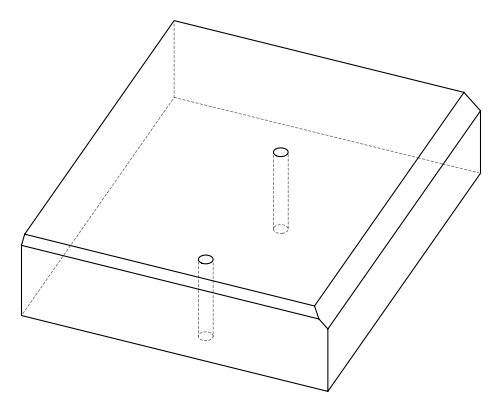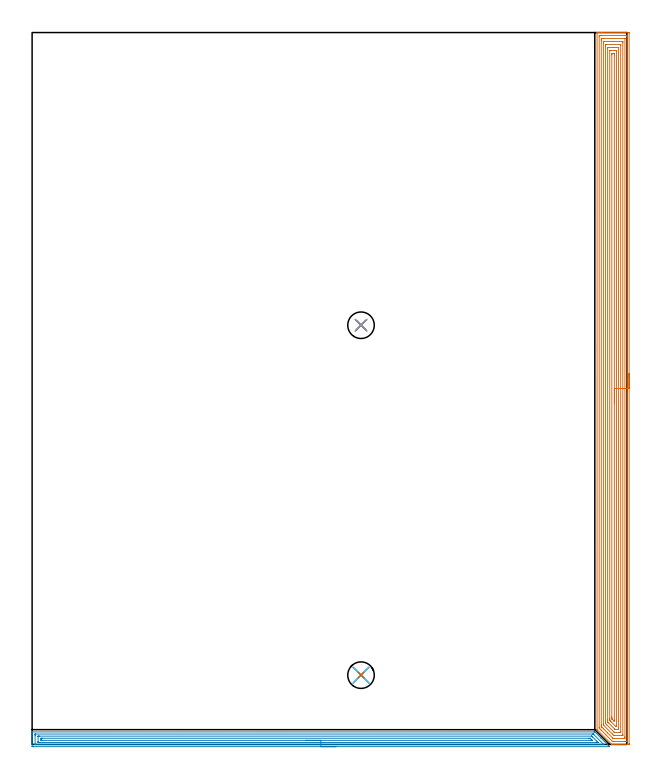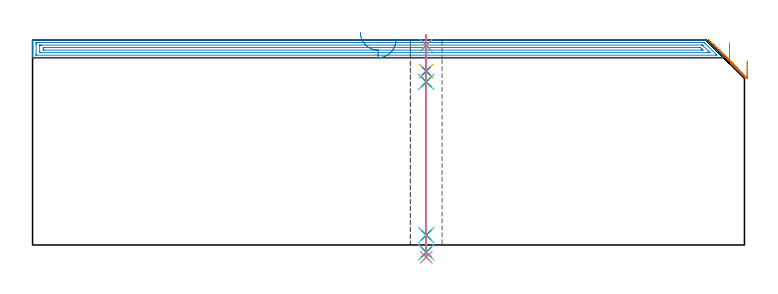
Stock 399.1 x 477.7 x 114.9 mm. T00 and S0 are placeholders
(PLAN: 10 operations, 7 tool changes, 45.6 min)
(1 AREA_MILL | FG_CHAMFER_SURFACE | UGT0205_001 | 30.76 min | 110391 mm3)
(2 AREA_MILL_1 | FG_CHAMFER_SURFACE_1 | UGT0205_001 | 12.46 min | 18676 mm3)
(3 SPOT_DRILL | STEP1HOLE | NXT0321_9005460120000 | 0.05 min | 179 mm3)
(4 SPOT_DRILL_1 | STEP1HOLE_1 | NXT0321_9005460120000 | 0.05 min | 195 mm3)
(5 DRILL_BLIND_HOLE_INTO_CENTER | STEP1HOLE | NXT0301_087 | 0.08 min | 1506 mm3)
(6 GUN_DRILL_THROUGH_HOLE | STEP1HOLE | UGT0307_008 | 0.58 min | 9316 mm3)
(7 DRILL_TO_ENLARGE_THROUGH_HOLE | STEP1HOLE | UGT0301_248 | 0.5 min | 17522 mm3)
(8 DRILL_BLIND_HOLE_INTO_CENTER_1 | STEP1HOLE_1 | NXT0301_087 | 0.08 min | 1503 mm3)
(9 GUN_DRILL_THROUGH_HOLE_1 | STEP1HOLE_1 | UGT0307_008 | 0.58 min | 9345 mm3)
(10 DRILL_TO_ENLARGE_THROUGH_HOLE_1 | STEP1HOLE_1 | UGT0301_248 | 0.5 min | 17499 mm3)
(TOOL UGT0205_001 | Chamfer Mill 20 x 3 x 45 deg. | D20 FL50 Z2)
(TOOL NXT0321_9005460120000 | NC Spot Drill, 142deg, 12mm, Carbide, Uncoated | D12 PA142 FL30 Z2)
(TOOL NXT0301_087 | Carbide Drill 11.6mm [860.1-1160-058A1-MM 2214] | D11.6 PA140 FL72 Z2)
(TOOL UGT0307_008 | Gun Drill 11 mm | D11 PA130 FL24 Z1)
(TOOL UGT0301_248 | Twist Drill 17.8 mm | D17.8 PA118 FL130 Z2)
(OP 1 AREA_MILL)
G17 G21 G94 G90
T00 M6
G54
G17 G0 G90 X400.6 Y248.85 S1061 M3
G43 Z124.9 H0
Z103.4
G94 G1 Y248.812 Z102.528 F250.
Y248.698 Z101.664
Y248.509 Z100.812
Y248.247 Z99.98
Y247.913 Z99.174
Y247.51 Z98.4
Y247.042 Z97.664
Y246.51 Z96.972
Y245.921 Z96.329
Y245.278 Z95.74
Y244.586 Z95.208
Y243.85 Z94.74
Y243.076 Z94.337
Y242.27 Z94.003
Y241.438 Z93.741
Y240.586 Z93.552
Y239.722 Z93.438
Y238.85 Z93.4
Y0.626
X400.596 Y0.272 Z93.402
X400.592 Y0.01 Z93.406
X400.326 Y0. Z93.671
X392.069 Z101.925
X390.649 Z103.347
X390.294 Z103.701
X389.316 Z104.683
X388.997 Y0.01 Z105.001
X388.791 Y0.208 Z105.207
X379.377 Y9.623 Z114.623
X379.13 Y9.873 Z114.865
X379.104 Y9.905 Z114.889
X379.1 Y10.012 Z114.9
Y477.521
X379.103 Y477.69 Z114.888
X379.137 Y477.692 Z114.855
X379.532 Y477.7 Z114.467
X379.818 Z114.182
X380.528 Z113.467
X381.771 Z112.226
X383.192 Z110.804
X400.06 Z93.938
X400.329 Y477.697 Z93.669
X400.592 Y477.69 Z93.406
X400.599 Y477.425 Z93.399
X400.6 Y238.85 Z93.4
X399.186 Z94.814
X399.185 Y2.4 Z94.815
X399.172 Y2.01 Z94.828
X398.693 Y2.002 Z95.307
X398.284 Y2.001 Z95.716
X397.807 Y2. Z96.193
X389.817 Z104.183
X389.611 Y2.002 Z104.389
X389.509 Y2.006 Z104.491
X389.46 Y2.01 Z104.54
X389.406 Y2.055 Z104.594
X389.038 Y2.414 Z104.962
X385.013 Y6.436 Z108.987
X381.885 Y9.565 Z112.115
X381.416 Y10.034 Z112.584
X380.993 Y10.459 Z113.007
X380.528 Y10.934 Z113.472
X380.515 Y11.353 Z113.485
X380.514 Y11.366 Z113.486
X380.515 Y475.3 Z113.485
X380.528 Y475.69 Z113.472
X381.007 Y475.698 Z112.993
X381.416 Y475.699 Z112.584
X381.893 Y475.7 Z112.107
X398.284 Y475.699 Z95.716
X398.764 Y475.698 Z95.236
X399.172 Y475.69 Z94.828
X399.185 Y475.286 Z94.815
X399.186 Y475.273 Z94.814
Y238.85
X397.772 Z96.228
X397.771 Y5.095 Z96.229
X397.77 Y4.719 Z96.23
X397.767 Y4.201 Z96.233
X397.765 Y4.022 Z96.235
X397.589 Y4.007 Z96.411
X397.396 Y4.003 Z96.604
X396.708 Y4. Z97.292
X396.508 Z97.492
X390.494 Z103.506
X390.294 Y4.002 Z103.706
X390.094 Y4.006 Z103.906
X389.961 Y4.01 Z104.039
X389.887 Y4.024 Z104.113
X389.85 Y4.058 Z104.15
X389.699 Y4.201 Z104.301
X386.122 Y7.777 Z107.878
X383.44 Y10.459 Z110.56
X382.547 Y11.353 Z111.453
X382.304 Y11.598 Z111.696
X381.983 Y11.926 Z112.017
X381.945 Y11.966 Z112.055
X381.935 Y12.021 Z112.065
X381.932 Y12.121 Z112.068
X381.93 Y12.246 Z112.07
X381.929 Y12.624 Z112.071
X381.928 Y13.14 Z112.072
X381.929 Y472.605 Z112.071
X381.93 Y472.981 Z112.07
X381.933 Y473.499 Z112.067
X381.935 Y473.678 Z112.065
X382.111 Y473.693 Z111.889
X382.304 Y473.696 Z111.696
X382.992 Y473.7 Z111.008
X383.192 Z110.808
X397.396 Y473.699 Z96.604
X397.596 Y473.696 Z96.404
X397.729 Y473.69 Z96.271
X397.766 Y473.687 Z96.234
X397.767 Y473.669 Z96.233
X397.769 Y473.625 Z96.231
X397.771 Y473.499 Z96.229
X397.772 Y238.85 Z96.228
X396.357 Z97.643
Y6.883
X396.355 Y6.144 Z97.645
X396.352 Y6.036 Z97.648
X396.351 Y6.013 Z97.649
X396.332 Y6.009 Z97.668
X396.278 Y6.005 Z97.722
X396.059 Y6.002 Z97.941
X395.621 Y6. Z98.379
X390.732 Y6.001 Z103.268
X390.513 Y6.003 Z103.487
X390.404 Y6.007 Z103.596
X390.351 Y6.01 Z103.649
X390.294 Y6.064 Z103.706
X389.466 Y6.883 Z104.534
X389.406 Y6.942 Z104.594
X383.646 Y12.704 Z110.354
X383.428 Y12.924 Z110.572
X383.375 Y12.981 Z110.625
X383.352 Y13.009 Z110.648
X383.35 Y13.036 Z110.65
X383.347 Y13.14 Z110.653
X383.343 Y13.882 Z110.657
Y14.034
Y470.817
X383.345 Y471.556 Z110.655
X383.348 Y471.664 Z110.652
X383.349 Y471.687 Z110.651
X383.368 Y471.691 Z110.632
X383.422 Y471.695 Z110.578
X383.641 Y471.698 Z110.359
X384.079 Y471.7 Z109.921
X396.063 Y471.699 Z97.937
X396.278 Y471.696 Z97.722
X396.331 Y471.692 Z97.669
X396.351 Y471.689 Z97.649
X396.352 Y471.672 Z97.648
X396.354 Y471.6 Z97.646
X396.357 Y470.969 Z97.643
Y470.817
Y238.85
X394.943 Z99.057
Y8.46
X394.941 Y8.248 Z99.059
X394.938 Y8.107 Z99.062
X394.934 Y8.01 Z99.066
X394.899 Y8.008 Z99.101
X394.733 Y8.003 Z99.267
X394.511 Y8. Z99.489
X391.848 Z102.152
X391.182 Y8.004 Z102.818
X390.952 Y8.008 Z103.048
X390.783 Y8.027 Z103.217
X390.46 Y8.342 Z103.54
X390.294 Y8.505 Z103.706
X385.658 Y13.14 Z108.342
X384.967 Y13.835 Z109.033
X384.771 Y14.034 Z109.229
X384.764 Y14.239 Z109.236
X384.758 Y14.928 Z109.242
X384.757 Y15.139 Z109.243
Y469.24
X384.759 Y469.453 Z109.241
X384.762 Y469.593 Z109.238
X384.766 Y469.69 Z109.234
X384.801 Y469.692 Z109.199
X384.967 Y469.697 Z109.033
X385.189 Y469.7 Z108.811
X394.828 Y469.699 Z99.172
X394.887 Y469.697 Z99.113
X394.919 Y469.694 Z99.081
X394.931 Y469.691 Z99.069
X394.936 Y469.663 Z99.064
X394.941 Y469.241 Z99.059
X394.943 Y469.029 Z99.057
Y238.85
X393.529 Z100.471
Y10.777
X393.527 Y10.459 Z100.473
X393.525 Y10.171 Z100.475
X393.522 Y10.03 Z100.478
X393.514 Y10.01 Z100.486
X393.478 Y10.006 Z100.522
X393.411 Y10.002 Z100.589
X391.636 Y10.001 Z102.364
X391.41 Y10.006 Z102.59
X391.296 Y10.01 Z102.704
X391.24 Y10.02 Z102.76
X391.182 Y10.074 Z102.818
X390.79 Y10.459 Z103.21
X386.743 Y14.506 Z107.257
X386.324 Y14.928 Z107.676
X386.184 Y15.076 Z107.816
X386.178 Y15.216 Z107.822
X386.174 Y15.501 Z107.826
X386.172 Y15.822 Z107.828
X386.171 Y16.398 Z107.829
Y466.923
X386.173 Y467.241 Z107.827
X386.175 Y467.529 Z107.825
X386.178 Y467.67 Z107.822
X386.186 Y467.69 Z107.814
X386.222 Y467.694 Z107.778
X386.289 Y467.698 Z107.711
X389.838 Y467.7 Z104.162
X393.391 Y467.698 Z100.609
X393.512 Y467.692 Z100.488
X393.522 Y467.69 Z100.478
X393.524 Y467.679 Z100.476
X393.527 Y467.64 Z100.473
X393.528 Y467.56 Z100.472
X393.529 Y238.85 Z100.471
X392.115 Z101.885
Y12.201
X392.114 Y12.155 Z101.886
X392.111 Y12.065 Z101.889
X392.108 Y12.011 Z101.892
X392.099 Y12.008 Z101.901
X392.069 Y12.006 Z101.931
X391.825 Y12.01 Z102.175
X391.686 Y12.023 Z102.314
X391.608 Y12.096 Z102.392
X391.452 Y12.246 Z102.548
X388.518 Y15.179 Z105.482
X387.879 Y15.822 Z106.121
X387.63 Y16.079 Z106.37
X387.589 Y16.716 Z106.411
X387.587 Y16.759 Z106.413
X387.585 Y17.61 Z106.415
Y465.499
X387.586 Y465.545 Z106.414
X387.589 Y465.635 Z106.411
X387.592 Y465.689 Z106.408
X387.601 Y465.692 Z106.399
X387.63 Y465.694 Z106.37
X388.274 Y465.7 Z105.726
X388.518 Z105.482
X390.937 Z103.063
X391.182 Z102.818
X391.827 Y465.698 Z102.173
X392.069 Y465.692 Z101.931
X392.098 Y465.69 Z101.902
X392.108 Y465.589 Z101.892
X392.113 Y465.499 Z101.887
X392.114 Y465.454 Z101.886
X392.115 Y238.85 Z101.885
X390.7 Z103.3
Y16.307
X390.699 Y15.822 Z103.301
X390.697 Y15.571 Z103.303
X390.694 Y15.468 Z103.306
X390.325 Y15.822 Z103.675
X390.294 Y15.853 Z103.706
X389.082 Y17.066 Z104.918
X389.03 Y17.123 Z104.97
X389.007 Y17.151 Z104.993
X389.005 Y17.201 Z104.995
X389.001 Y17.61 Z104.999
X389. Y18.019 Z105.
Y18.504
Y462.772
X389.001 Y463.179 Z104.999
X389.007 Y463.666 Z104.993
X389.373 Y463.699 Z104.627
X389.406 Z104.594
X390.26 Z103.74
X390.294 Y463.697 Z103.706
X390.693 Y463.666 Z103.307
X390.698 Y463.259 Z103.302
X390.7 Y462.772 Z103.3
Y462.362
Y238.85
Y237.978 Z103.338
Y237.114 Z103.451
Y236.262 Z103.64
Y235.43 Z103.903
Y234.624 Z104.236
Y233.85 Z104.639
Y233.114 Z105.108
Y232.422 Z105.639
Y231.779 Z106.228
Y231.19 Z106.872
Y230.658 Z107.564
Y230.19 Z108.3
Y229.787 Z109.073
Y229.453 Z109.879
Y229.191 Z110.711
Y229.002 Z111.563
Y228.888 Z112.428
Y228.85 Z113.3
G0 Z124.9
M5
M2
(OP 2 AREA_MILL_1)
G17 G21 G94 G90
T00 M6
G54
G17 G0 G90 X203.75 Y-1.5 S1061 M3
G43 Z124.9 H0
Z115.
G94 G1 X203.712 Z114.128 F250.
X203.598 Z113.264
X203.409 Z112.412
X203.147 Z111.58
X202.813 Z110.774
X202.41 Z110.
X201.942 Z109.264
X201.41 Z108.572
X200.821 Z107.929
X200.178 Z107.34
X199.486 Z106.808
X198.75 Z106.34
X197.976 Z105.937
X197.17 Z105.603
X196.338 Z105.341
X195.486 Z105.152
X194.622 Z105.038
X193.75 Z105.
X0.628
X0.254 Y-1.497 Z105.002
X0.01 Y-1.492 Z105.006
X0. Y-1.245 Z105.253
Y5.223 Z111.717
Y6.636 Z113.132
Y6.995 Z113.49
Y7.714 Z114.213
Y7.98 Z114.479
X0.007 Y8.37 Z114.862
X0.01 Y8.397 Z114.888
X0.181 Y8.4 Z114.9
X377.037
X377.595 Z114.883
X377.672 Y8.328 Z114.828
X381.665 Y4.336 Z110.833
X386.983 Y-0.981 Z105.515
X387.425 Y-1.424 Z105.075
X387.468 Y-1.47 Z105.03
X387.483 Y-1.494 Z105.004
X387.468 Y-1.5 Z105.
X193.75
Y-0.086 Z106.414
X2.193 Y-0.085 Z106.415
X2.087 Y-0.084 Z106.416
X2.034 Y-0.081 Z106.419
X2.014 Y-0.079 Z106.421
X2.01 Y-0.066 Z106.434
X2.006 Y0.053 Z106.553
X2.001 Y0.317 Z106.817
X2. Y6.109 Z112.609
X2.002 Y6.52 Z113.02
X2.01 Y6.934 Z113.434
X2.012 Y6.98 Z113.48
X2.03 Y6.981 Z113.481
X2.085 Y6.984 Z113.484
X2.195 Y6.985 Z113.485
X2.416 Y6.986 Z113.486
X376.143
X376.373 Y6.985 Z113.485
X376.484 Y6.982 Z113.482
X376.537 Y6.979 Z113.479
X376.563 Y6.975 Z113.475
X376.618 Y6.922 Z113.422
X377.037 Y6.512 Z113.012
X383.508 Y0.041 Z106.541
X383.578 Y-0.031 Z106.469
X383.605 Y-0.062 Z106.438
X383.616 Y-0.078 Z106.422
X383.611 Y-0.079 Z106.421
X383.507 Y-0.083 Z106.417
X383.295 Y-0.086 Z106.414
X193.75
Y1.328 Z107.828
X5.099 Y1.329 Z107.829
X4.555 Y1.33 Z107.83
X4.205 Y1.333 Z107.833
X4.088 Y1.335 Z107.835
X4.01 Y1.345 Z107.845
X4.006 Y1.475 Z107.975
X4.002 Y1.678 Z108.178
X4. Y1.88 Z108.38
X4.001 Y5.425 Z111.925
X4.004 Y5.493 Z111.993
X4.01 Y5.546 Z112.046
X4.015 Y5.565 Z112.065
X4.03 Y5.566 Z112.066
X4.205 Y5.569 Z112.069
X4.747 Y5.571 Z112.071
X5.099 Y5.572 Z112.072
X375.249 Y5.571 Z112.071
X375.366 Y5.57 Z112.07
X375.459 Y5.567 Z112.067
X375.518 Y5.565 Z112.065
X375.557 Y5.532 Z112.032
X375.875 Y5.223 Z111.723
X376.143 Y4.958 Z111.458
X378.825 Y2.276 Z108.776
X379.42 Y1.678 Z108.178
X379.719 Y1.373 Z107.873
X379.745 Y1.335 Z107.835
X379.719 Y1.334 Z107.834
X379.176 Y1.33 Z107.83
X378.825 Y1.329 Z107.829
X378.283 Y1.328 Z107.828
X193.75
Y2.743 Z109.243
X6.706
X6.115 Y2.745 Z109.245
X6.052 Y2.747 Z109.247
X6.015 Y2.749 Z109.249
X6.01 Y2.792 Z109.292
X6.005 Y3.009 Z109.509
X6. Y3.443 Z109.943
X6.006 Y3.89 Z110.39
X6.01 Y4.109 Z110.609
X6.017 Y4.151 Z110.651
X6.072 Y4.153 Z110.653
X6.175 Y4.155 Z110.655
X6.887 Y4.157 Z110.657
X7.067
X373.641
X374.355 Y4.155 Z110.655
X374.456 Y4.152 Z110.652
X374.482 Y4.151 Z110.651
X374.507 Y4.132 Z110.632
X374.563 Y4.081 Z110.581
X374.778 Y3.871 Z110.371
X375.201 Y3.45 Z109.95
X375.249 Y3.403 Z109.903
X375.631 Y3.013 Z109.513
X375.818 Y2.821 Z109.321
X375.88 Y2.749 Z109.249
X375.068 Y2.743 Z109.243
X193.75
X192.878 Z109.281
X192.014 Z109.395
X191.162 Z109.583
X190.33 Z109.846
X189.524 Z110.18
X188.75 Z110.582
X188.014 Z111.051
X187.322 Z111.582
X186.679 Z112.172
X186.09 Z112.815
X185.558 Z113.507
X185.09 Z114.243
X184.687 Z115.016
X184.353 Z115.822
X184.091 Z116.654
X183.902 Z117.506
X183.788 Z118.371
X183.75 Z119.243
G0 Z124.9
M5
M2
(OP 3 SPOT_DRILL)
G17 G21 G94 G90
T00 M6
G54
G17 G0 G90 X220.7 Y46.5 S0 M3
G43 Z124.9 H0
G94 G81 G98 Z111.9 F250. R117.9
G80
M5
M2
(OP 4 SPOT_DRILL_1)
G17 G21 G94 G90
T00 M6
G54
G17 G0 G90 X220.7 Y281.3 S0 M3
G43 Z124.9 H0
G94 G81 G98 Z111.9 F250. R117.9
G80
M5
M2
(OP 5 DRILL_BLIND_HOLE_INTO_CENTER)
G17 G21 G94 G90
T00 M6
G54
G17 G0 G90 X220.7 Y46.5 S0 M3
G43 Z124.9 H1
G94 G81 G98 Z97.5 F250. R116.9
G80
M5
M2
(OP 6 GUN_DRILL_THROUGH_HOLE)
G17 G21 G94 G90
T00 M6
G54
G17 G0 G90 X220.7 Y46.5 M8
G43 Z124.9 H0
Z110.849
S716 M3
G94 G1 Z91.437 F125. M26
G4 X.084
Z5.5 F250.
G4 X.084
Z-4.065 F125.
G4 X.084
M5
M9
G0 Z110.849
Z124.9
M2
(OP 7 DRILL_TO_ENLARGE_THROUGH_HOLE)
G17 G21 G94 G90
T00 M6
G54
G17 G0 G90 X220.7 Y46.5 S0 M3
G43 Z124.9 H0
G94 G73 G98 Z-6.848 F250. Q17.393 R116.9
G80
M5
M2
(OP 8 DRILL_BLIND_HOLE_INTO_CENTER_1)
G17 G21 G94 G90
T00 M6
G54
G17 G0 G90 X220.7 Y281.3 S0 M3
G43 Z124.9 H1
G94 G81 G98 Z97.5 F250. R116.9
G80
M5
M2
(OP 9 GUN_DRILL_THROUGH_HOLE_1)
G17 G21 G94 G90
T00 M6
G54
G17 G0 G90 X220.7 Y281.3 M8
G43 Z124.9 H0
Z110.849
S716 M3
G94 G1 Z91.437 F125. M26
G4 X.084
Z5.5 F250.
G4 X.084
Z-4.065 F125.
G4 X.084
M5
M9
G0 Z110.849
Z124.9
M2
(OP 10 DRILL_TO_ENLARGE_THROUGH_HOLE_1)
G17 G21 G94 G90
T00 M6
G54
G17 G0 G90 X220.7 Y281.3 S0 M3
G43 Z124.9 H0
G94 G73 G98 Z-6.848 F250. Q17.393 R116.9
G80
M5
M2
